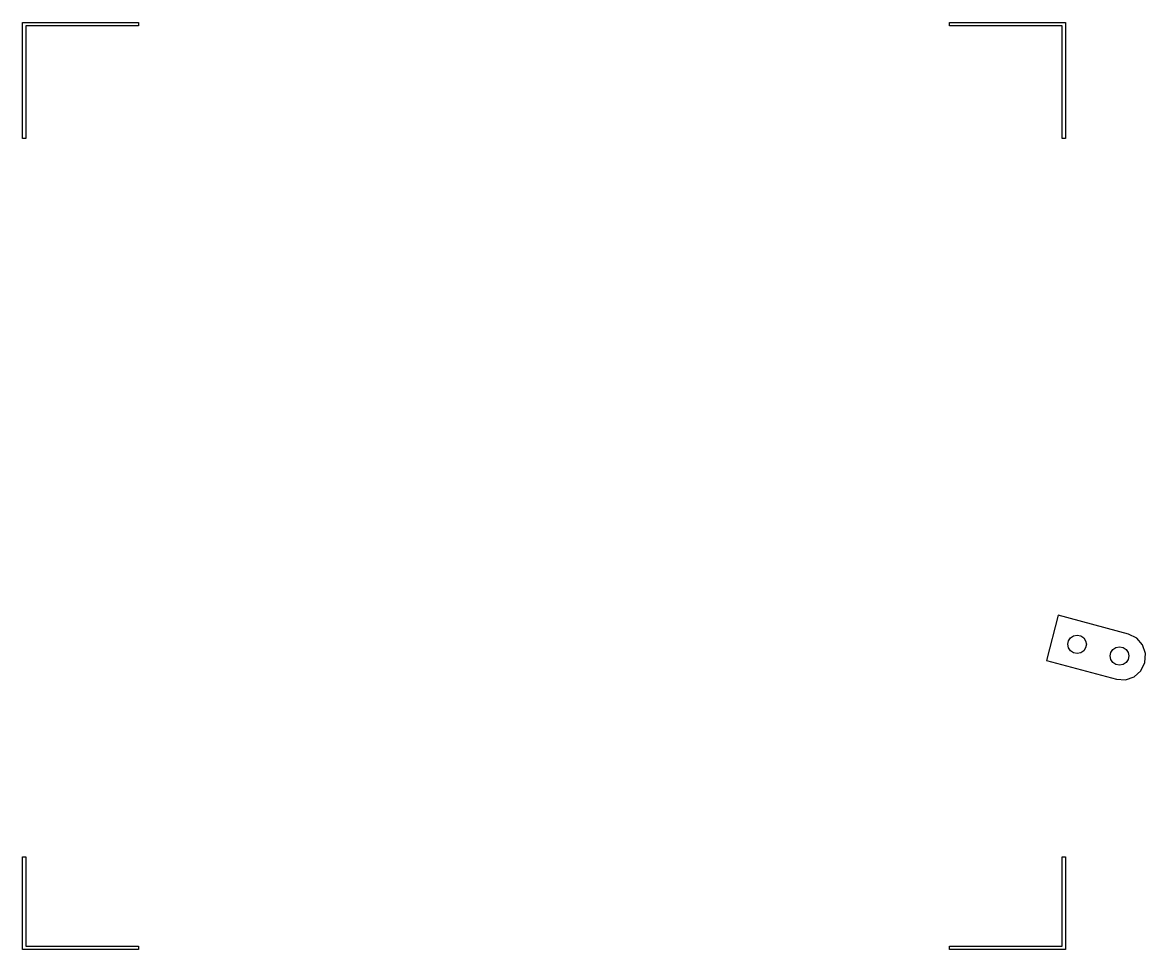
# Model space of a CAD drawing. Extents: x 0 to 7.27, y 0 to 6.
import ezdxf

# ---------------------------------------------------------------- set-up
doc = ezdxf.new("R2010")
doc.units = 0
doc.layers.add('Layer_1', color=7, linetype='CONTINUOUS')

msp = doc.modelspace()

# ---------------------------------------------------------------- linework, layer by layer
at = {"layer": 'Layer_1', "color": 7}
for points in [[(0.750006, 5.999947), (0.750006, 5.978658), (0.021249, 5.978658), (0.021249, 5.249943), (0, 5.249943), (0, 5.989282), (0, 5.999947), (0.750006, 5.999947), (0.750006, 5.999947)], [(6.749943, 5.999947), (6.749943, 5.249943), (6.728691, 5.249943), (6.728691, 5.978658), (5.999937, 5.978658), (5.999937, 5.999947), (6.749943, 5.999947), (6.749943, 5.999947)], [(0.021249, 0.599979), (0.021249, 0.021249), (0.750006, 0.021249), (0.750006, 0), (0, 0), (0, 0.599979), (0.021249, 0.599979), (0.021249, 0.599979)], [(6.749937, 0.599979), (6.749937, 0), (5.999932, 0), (5.999932, 0.021249), (6.728686, 0.021249), (6.728686, 0.599979), (6.749937, 0.599979), (6.749937, 0.599979)]]:
    msp.add_lwpolyline(points, close=True, dxfattribs=at)
for points in [[(6.703337, 2.163165), (6.628317, 1.871572), (7.080146, 1.750249), (7.139864, 1.746428), (7.194505, 1.76517), (7.238117, 1.803049), (7.264748, 1.856634), (7.26848, 1.916357), (7.249656, 1.970968), (7.211713, 2.014521), (7.158091, 2.041071), (6.703337, 2.163165), (6.703337, 2.163165)], [(6.825596, 2.035558), (6.848982, 2.030835), (6.868079, 2.017959), (6.880955, 1.998862), (6.885678, 1.975476), (6.880955, 1.95209), (6.868079, 1.932993), (6.848982, 1.920117), (6.825596, 1.915394), (6.80221, 1.920117), (6.783113, 1.932993), (6.770237, 1.95209), (6.765514, 1.975476), (6.770237, 1.998862), (6.783113, 2.017959), (6.80221, 2.030835), (6.825596, 2.035558), (6.825596, 2.035558)], [(7.099992, 1.960042), (7.123378, 1.955319), (7.142475, 1.942443), (7.155352, 1.923345), (7.160075, 1.89996), (7.155352, 1.876574), (7.142475, 1.857476), (7.123378, 1.8446), (7.099992, 1.839877), (7.076605, 1.844599), (7.057507, 1.857475), (7.04463, 1.876573), (7.039907, 1.89996), (7.04463, 1.923346), (7.057507, 1.942444), (7.076606, 1.95532), (7.099992, 1.960042), (7.099992, 1.960042)]]:
    msp.add_lwpolyline(points, dxfattribs=at)

doc.saveas('drawing.dxf')
